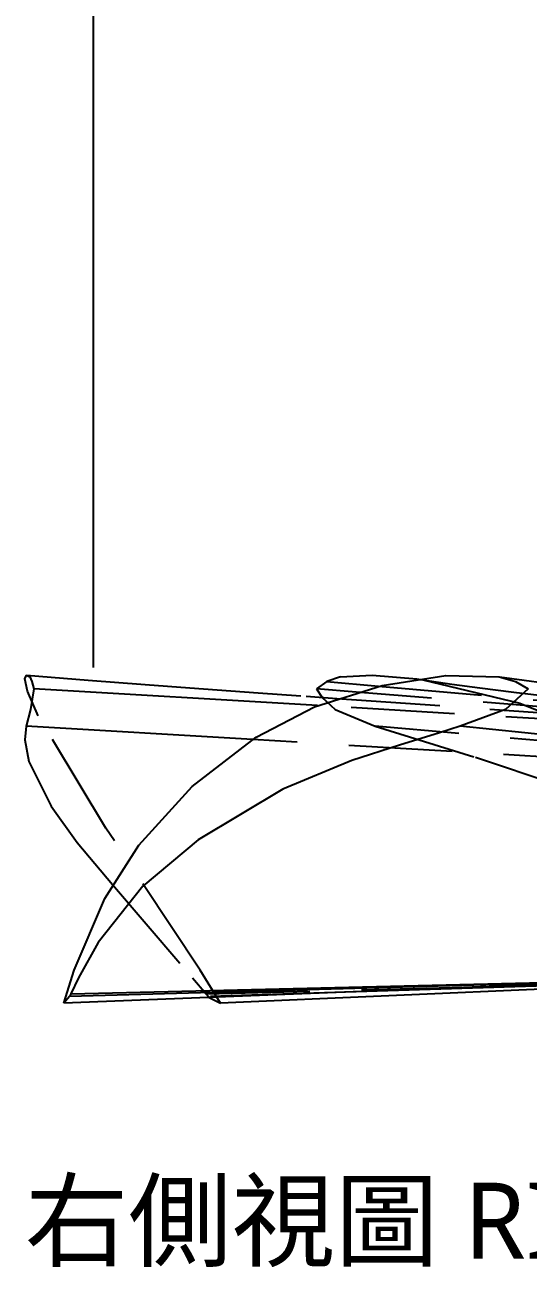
# Model space of a CAD drawing. Header units: metres. Extents: x 6 to 410, y 10 to 287.
# Drawn here: x 106.64 to 121.25, y 104.75 to 140.78 of the extents above; entities that cross this region are included whole.
import ezdxf

# ---------------------------------------------------------------- set-up
doc = ezdxf.new("R2010")
doc.units = ezdxf.units.M
doc.linetypes.add('DASHED', pattern=[4.5, 3, -1.5])
for name, color, linetype in [('DIM', 2, 'Continuous'), ('HIDDEN', 9, 'DASHED'), ('TEXT', 7, 'Continuous'), ('VISIBLE', 3, 'Continuous')]:
    doc.layers.add(name, color=color, linetype=linetype)
doc.styles.add('CHINESE', font='msjh.ttc')

msp = doc.modelspace()

# ---------------------------------------------------------------- linework, layer by layer
at = {"layer": 'DIM', "color": 2}
for q in [(108.641, 168.146), (108.641, 156.146)]:
    msp.add_line((108.641, 122.146), q, dxfattribs=at)
at = {"layer": 'HIDDEN'}
for p, q in [((127.419, 120.536), (116.258, 121.427)), ((116.908, 121.601), (128.07, 120.622)), ((123.599, 120.536), (115.132, 121.035)), ((128.201, 119.441), (116.808, 120.438)), ((123.531, 119.441), (113.251, 120.049)), ((111.91, 112.676), (120, 112.89)), ((115.026, 112.694), (111.974, 112.599))]:
    msp.add_line(p, q, dxfattribs=at)
for points in [[(111.729, 113.364), (108.998, 117.483), (107.035, 120.741), (106.725, 121.451), (106.644, 121.815)], [(118.016, 121.815), (118.196, 121.787)], [(118.196, 121.787), (121.002, 121.103), (124.102, 119.872), (127.066, 118.37), (129.91, 116.692), (132.123, 115.152), (133.72, 113.865), (134.298, 113.364)], [(118.196, 121.787), (119.035, 121.66), (119.843, 121.55), (120.831, 121.425), (121.405, 121.358), (122.078, 121.286), (123.495, 121.143), (124.56, 121.039), (125.481, 120.95)], [(120.409, 121.874), (120.412, 121.874)], [(115.272, 121.276), (115.645, 120.922)], [(115.693, 121.246), (120.139, 120.936), (123.954, 120.674)], [(115.645, 120.922), (116.808, 120.438)], [(116.808, 120.438), (119.717, 119.541), (122.625, 118.57), (127.978, 116.365), (131.915, 114.35), (133.903, 113.142)], [(109.188, 115.847), (111.51, 113.142)], [(111.51, 113.142), (111.91, 112.676)], [(112.326, 112.41), (111.729, 113.364)], [(111.91, 112.676), (111.974, 112.599)], [(111.974, 112.599), (111.994, 112.575)]]:
    msp.add_lwpolyline(points, dxfattribs=at)
at = {"layer": 'VISIBLE'}
for p, q in [((115.132, 121.035), (106.901, 121.52)), ((116.258, 121.427), (115.103, 121.52)), ((115.407, 121.732), (116.908, 121.601)), ((113.251, 120.049), (106.685, 120.438)), ((128.888, 119.441), (119.274, 120.438)), ((123.741, 113.036), (107.772, 112.41)), ((123.825, 113.05), (107.943, 112.599)), ((107.977, 112.676), (123.837, 113.058)), ((123.941, 112.918), (112.326, 112.41)), ((123.941, 112.973), (115.026, 112.694)), ((120, 112.89), (123.928, 112.993))]:
    msp.add_line(p, q, dxfattribs=at)
for points in [[(106.644, 121.815), (106.691, 121.92)], [(106.691, 121.921), (108.48, 121.77), (110.138, 121.645), (111.433, 121.55), (113.415, 121.407), (114.656, 121.319)], [(106.691, 121.92), (106.788, 121.875)], [(106.788, 121.875), (106.847, 121.732)], [(108.073, 113.364), (108.963, 115.442), (109.947, 116.987), (111.498, 118.687), (113.359, 120.119), (115.049, 121), (117.009, 121.624), (118.856, 121.905), (120.405, 121.875)], [(115.805, 121.875), (115.407, 121.732)], [(115.805, 121.875), (116.726, 121.92), (118.016, 121.815)], [(120.405, 121.875), (120.409, 121.875)], [(120.409, 121.875), (120.877, 121.732)], [(120.412, 121.874), (122.415, 121.599), (125.558, 121.174), (127.654, 120.895), (129.387, 120.666)], [(106.901, 121.52), (106.81, 120.922)], [(106.847, 121.732), (106.901, 121.52)], [(115.407, 121.732), (115.103, 121.52)], [(115.103, 121.52), (115.272, 121.276)], [(121.248, 121.52), (120.593, 120.922)], [(120.877, 121.732), (121.248, 121.52)], [(114.807, 121.308), (115.693, 121.246)], [(106.81, 120.922), (106.685, 120.438)], [(120.593, 120.922), (119.274, 120.438)], [(106.685, 120.438), (106.644, 120.047)], [(119.274, 120.438), (118.672, 120.248), (117.516, 119.894), (116.136, 119.449), (114.126, 118.616), (111.674, 117.14), (110.068, 115.798), (108.773, 114.164), (108.197, 113.142)], [(106.644, 120.047), (106.757, 119.419), (107.408, 118.12), (108.161, 117.068), (109.188, 115.847)], [(107.772, 112.41), (108.073, 113.364)], [(108.197, 113.142), (107.977, 112.676)], [(107.943, 112.599), (107.772, 112.41)], [(107.977, 112.676), (107.943, 112.599)], [(111.994, 112.575), (112.326, 112.41)]]:
    msp.add_lwpolyline(points, dxfattribs=at)

# ---------------------------------------------------------------- texts
at = {"layer": 'TEXT', "style": 'CHINESE'}
msp.add_text('右側視圖 RIGHT VIEW', height=2.2, dxfattribs=at).set_placement((106.644, 105))

doc.saveas('drawing.dxf')
